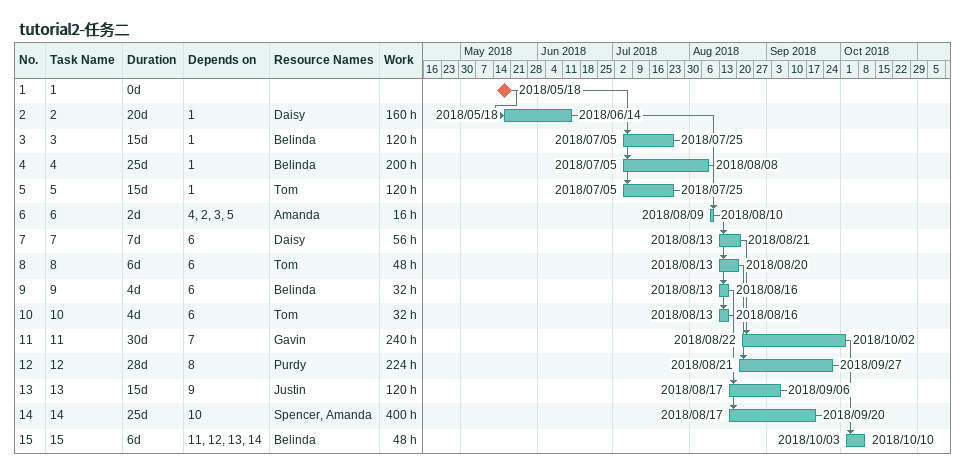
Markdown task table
tutorial2-任务二

| ID | Task | Duration | Start | Finish | Predecessors | Resources | Work (h) |
|---|---|---|---|---|---|---|---|
| 1 | 1 | 0d | 2018-05-18 | 2018-05-18 |  |  |  |
| 2 | 2 | 20d | 2018-05-18 | 2018-06-14 | 1 | Daisy | 160 |
| 3 | 3 | 15d | 2018-07-05 | 2018-07-25 | 1 | Belinda | 120 |
| 4 | 4 | 25d | 2018-07-05 | 2018-08-08 | 1 | Belinda | 200 |
| 5 | 5 | 15d | 2018-07-05 | 2018-07-25 | 1 | Tom | 120 |
| 6 | 6 | 2d | 2018-08-09 | 2018-08-10 | 4, 2, 3, 5 | Amanda | 16 |
| 7 | 7 | 7d | 2018-08-13 | 2018-08-21 | 6 | Daisy | 56 |
| 8 | 8 | 6d | 2018-08-13 | 2018-08-20 | 6 | Tom | 48 |
| 9 | 9 | 4d | 2018-08-13 | 2018-08-16 | 6 | Belinda | 32 |
| 10 | 10 | 4d | 2018-08-13 | 2018-08-16 | 6 | Tom | 32 |
| 11 | 11 | 30d | 2018-08-22 | 2018-10-02 | 7 | Gavin | 240 |
| 12 | 12 | 28d | 2018-08-21 | 2018-09-27 | 8 | Purdy | 224 |
| 13 | 13 | 15d | 2018-08-17 | 2018-09-06 | 9 | Justin | 120 |
| 14 | 14 | 25d | 2018-08-17 | 2018-09-20 | 10 | Spencer, Amanda | 400 |
| 15 | 15 | 6d | 2018-10-03 | 2018-10-10 | 11, 12, 13, 14 | Belinda | 48 |
